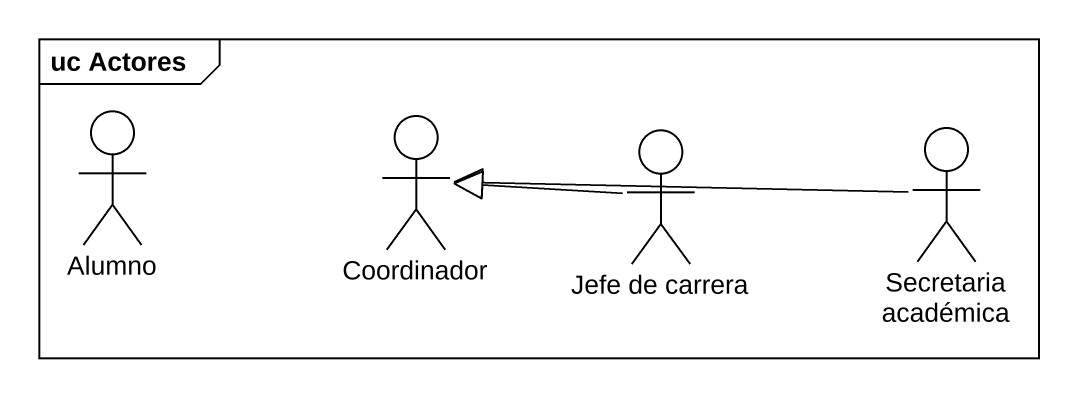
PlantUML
@startuml
mainframe uc Actores
actor Alumno
actor Coordinador
actor "Jefe de carrera" as Jefe_de_carrera
actor "Secretaria académica" as Secretaria_académica
Jefe_de_carrera -left-|> Coordinador
Secretaria_académica -left-|> Coordinador
@enduml
